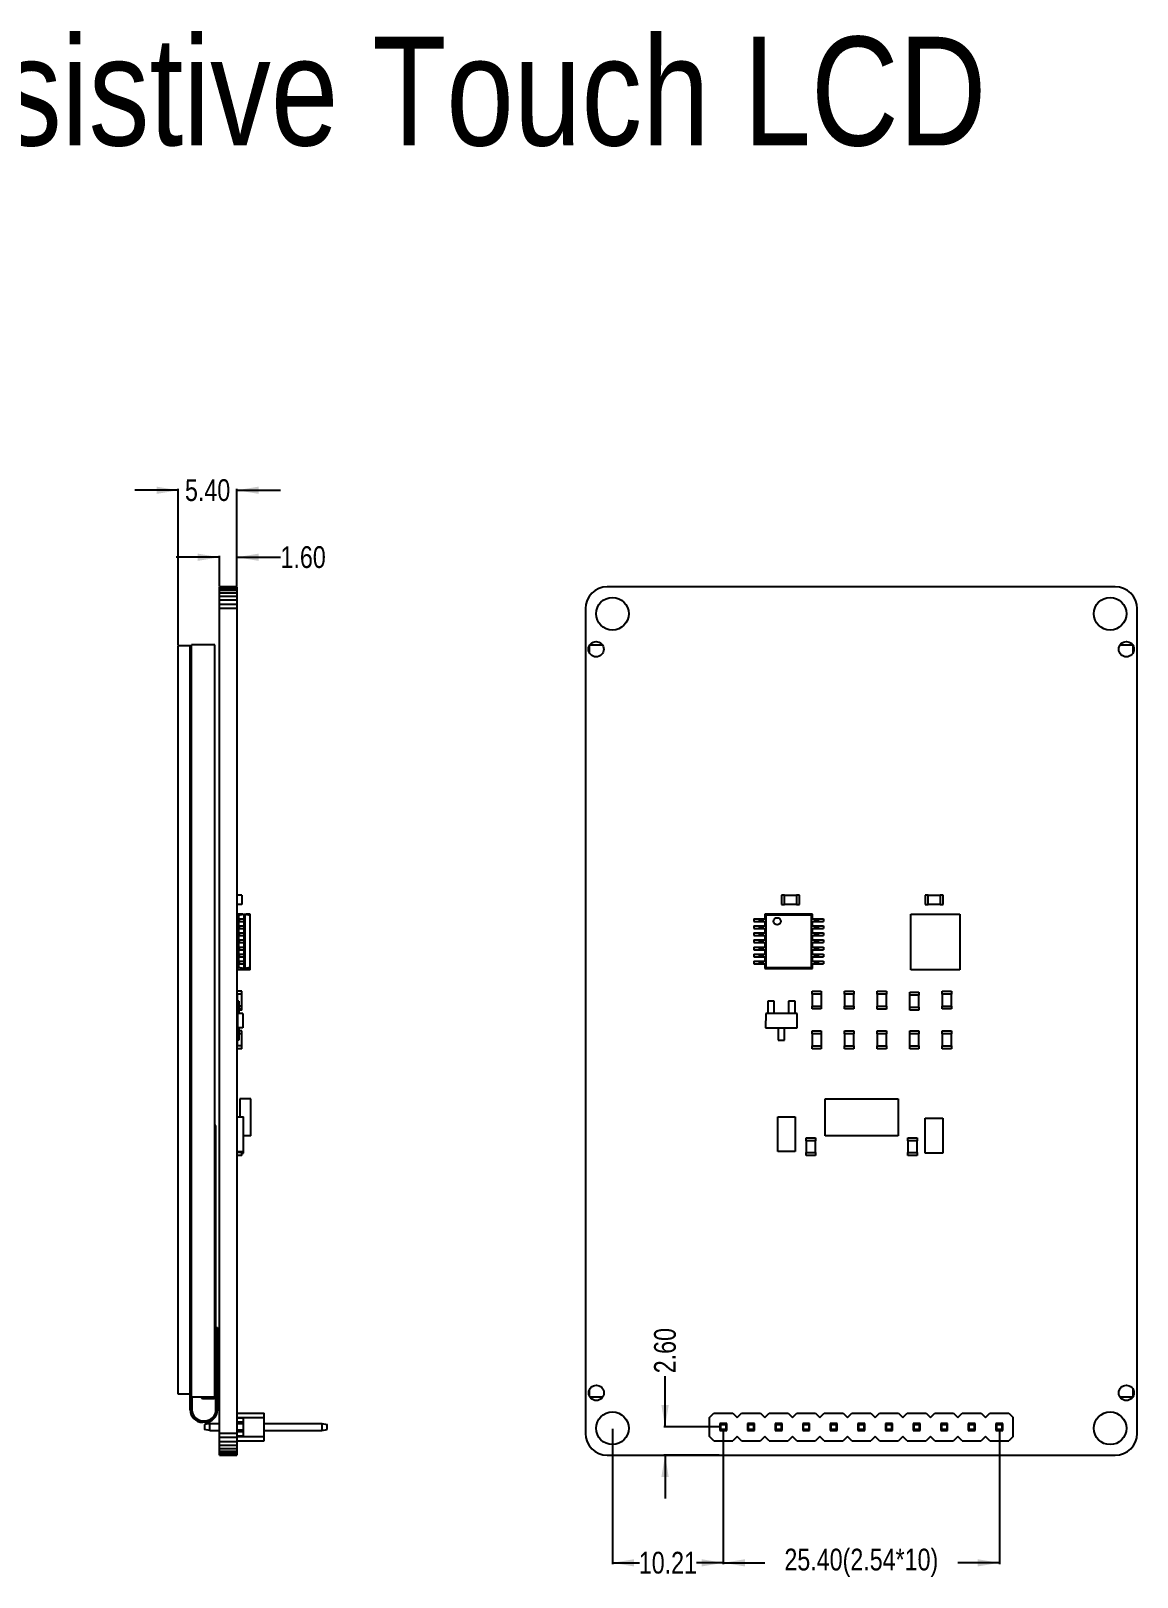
# Model space of a CAD drawing. Header units: millimetres. Extents: x -15 to 189, y 10 to 152.
# Drawn here: x 86.8 to 188.6, y 9.6 to 151.8 of the extents above; entities that cross this region are included whole.
import ezdxf

# ---------------------------------------------------------------- set-up
doc = ezdxf.new("R2010")
doc.units = ezdxf.units.MM
doc.header["$LTSCALE"] = 1.21
doc.header["$MEASUREMENT"] = 0
doc.header["$PDMODE"] = 3
doc.header["$PDSIZE"] = 0.3125
doc.layers.get('0').update_dxf_attribs({"linetype": 'CONTINUOUS'})
doc.layers.get('DEFPOINTS').update_dxf_attribs({"linetype": 'CONTINUOUS'})
doc.layers.add('Dim', color=3, linetype='CONTINUOUS', lineweight=25)
doc.layers.add('Text', color=3, linetype='CONTINUOUS', lineweight=25)
doc.styles.get("Standard").update_dxf_attribs({"font": 'txt', "width": 0.8})
doc.dimstyles.get("Standard").update_dxf_attribs({"dimtxt": 0.15625, "dimasz": 0.1875, "dimexe": 0.125, "dimexo": 0.0625, "dimgap": 0.09, "dimtad": 0, "dimtih": 1, "dimtoh": 1, "dimzin": 4, "dimdsep": 46, "dimtxsty": 'STANDARD', "dimblk": '_FILLED', "dimblk1": '_FILLED', "dimblk2": '_FILLED', "dimcen": 0.09, "dimazin": 1, "dimtp": 0.01, "dimtm": 0.01, "dimtfac": 1, "dimtofl": 0, "dimtmove": 0, "dimatfit": 3, "dimldrblk": '_FILLED', "dimfxl": 1, "dimtolj": 1, "dimtzin": 4, "dimarcsym": 0})

# ---------------------------------------------------------------- blocks, each defined once
blk = doc.blocks.new('_FILLED')
at = {"color": 0, "linetype": 'ByBlock'}
blk.add_solid([(0, 0), (-1, 0.167), (-1, -0.167)], dxfattribs=at)
blk = doc.blocks.new('*D24')
at = {"color": 0, "linetype": 'ByBlock', "lineweight": -2}
for p, q in [((104.19, 103.4), (100.19, 103.4)), ((104.19, 100.75), (104.19, 103.53)), ((105.79, 100.75), (105.79, 103.53)), ((105.79, 103.4), (109.79, 103.4))]:
    blk.add_line(p, q, dxfattribs=at)
at = {"layer": 'DEFPOINTS', "color": 0, "linetype": 'ByBlock'}
for p in [(104.19, 100.68), (105.79, 100.68)]:
    blk.add_point(p, dxfattribs=at)
at = {"color": 0, "linetype": 'ByBlock', "lineweight": -2, "xscale": 2, "yscale": 2, "zscale": 2}
blk.add_blockref('_FILLED', (104.19, 103.4), dxfattribs=at)
at = {"color": 0, "linetype": 'ByBlock', "lineweight": -2, "xscale": 2, "yscale": 2, "zscale": 2, "rotation": 180}
blk.add_blockref('_FILLED', (105.79, 103.4), dxfattribs=at)
at = {"color": 0, "linetype": 'ByBlock', "lineweight": -2, "insert": (111.88, 103.4), "char_height": 2, "attachment_point": 5}
blk.add_mtext('\\A1;1.60', dxfattribs=at)
blk = doc.blocks.new('*D25')
at = {"color": 0, "linetype": 'ByBlock', "lineweight": -2}
for p, q in [((100.39, 109.56), (96.39, 109.56)), ((100.39, 95.32), (100.39, 109.69)), ((105.79, 100.81), (105.79, 109.69)), ((105.79, 109.56), (109.79, 109.56))]:
    blk.add_line(p, q, dxfattribs=at)
at = {"layer": 'DEFPOINTS', "color": 0, "linetype": 'ByBlock'}
for p in [(105.79, 100.75), (100.39, 95.26)]:
    blk.add_point(p, dxfattribs=at)
at = {"color": 0, "linetype": 'ByBlock', "lineweight": -2, "xscale": 2, "yscale": 2, "zscale": 2}
blk.add_blockref('_FILLED', (100.39, 109.56), dxfattribs=at)
at = {"color": 0, "linetype": 'ByBlock', "lineweight": -2, "xscale": 2, "yscale": 2, "zscale": 2, "rotation": 180}
blk.add_blockref('_FILLED', (105.79, 109.56), dxfattribs=at)
at = {"color": 0, "linetype": 'ByBlock', "lineweight": -2, "insert": (103.09, 109.56), "char_height": 2, "attachment_point": 5}
blk.add_mtext('\\A1;5.40', dxfattribs=at)
blk = doc.blocks.new('*D35')
at = {"color": 0, "linetype": 'ByBlock', "lineweight": -2}
for p, q in [((140.33, 23.25), (140.33, 10.82)), ((150.54, 23.06), (150.54, 10.82)), ((140.33, 10.94), (142.82, 10.94)), ((150.54, 10.94), (148.06, 10.94))]:
    blk.add_line(p, q, dxfattribs=at)
at = {"layer": 'DEFPOINTS', "color": 0, "linetype": 'ByBlock'}
for p in [(140.33, 23.31), (150.54, 23.12)]:
    blk.add_point(p, dxfattribs=at)
at = {"color": 0, "linetype": 'ByBlock', "lineweight": -2, "xscale": 2, "yscale": 2, "zscale": 2, "rotation": 180}
blk.add_blockref('_FILLED', (140.33, 10.94), dxfattribs=at)
at = {"color": 0, "linetype": 'ByBlock', "lineweight": -2, "xscale": 2, "yscale": 2, "zscale": 2}
blk.add_blockref('_FILLED', (150.54, 10.94), dxfattribs=at)
at = {"color": 0, "linetype": 'ByBlock', "lineweight": -2, "insert": (145.44, 10.94), "char_height": 2, "attachment_point": 5}
blk.add_mtext('\\A1;10.21', dxfattribs=at)
blk = doc.blocks.new('*D36')
at = {"color": 0, "linetype": 'ByBlock', "lineweight": -2}
for p, q in [((150.54, 23.06), (150.54, 10.82)), ((175.94, 23.06), (175.94, 10.82)), ((150.54, 10.94), (154.35, 10.94)), ((175.94, 10.94), (172.13, 10.94))]:
    blk.add_line(p, q, dxfattribs=at)
at = {"layer": 'DEFPOINTS', "color": 0, "linetype": 'ByBlock'}
for p in [(150.54, 23.12), (175.94, 23.12)]:
    blk.add_point(p, dxfattribs=at)
at = {"color": 0, "linetype": 'ByBlock', "lineweight": -2, "xscale": 2, "yscale": 2, "zscale": 2, "rotation": 180}
blk.add_blockref('_FILLED', (150.54, 10.94), dxfattribs=at)
at = {"color": 0, "linetype": 'ByBlock', "lineweight": -2, "xscale": 2, "yscale": 2, "zscale": 2}
blk.add_blockref('_FILLED', (175.94, 10.94), dxfattribs=at)
at = {"color": 0, "linetype": 'ByBlock', "lineweight": -2, "insert": (163.24, 10.94), "char_height": 2, "attachment_point": 5}
blk.add_mtext('\\A1;25.40(2.54*10)', dxfattribs=at)
blk = doc.blocks.new('*D32')
at = {"color": 0, "linetype": 'ByBlock', "lineweight": -2}
for p, q in [((145.18, 23.44), (145.18, 28.09)), ((150.16, 23.44), (145.06, 23.44)), ((150.16, 20.84), (145.06, 20.84)), ((145.18, 20.84), (145.18, 16.84))]:
    blk.add_line(p, q, dxfattribs=at)
at = {"layer": 'DEFPOINTS', "color": 0, "linetype": 'ByBlock'}
for p in [(150.22, 23.44), (150.22, 20.84)]:
    blk.add_point(p, dxfattribs=at)
at = {"color": 0, "linetype": 'ByBlock', "lineweight": -2, "xscale": 2, "yscale": 2, "zscale": 2}
for p, rotation in [((145.18, 23.44), 270), ((145.18, 20.84), 90)]:
    blk.add_blockref('_FILLED', p, dxfattribs=dict(at, rotation=rotation))
at = {"color": 0, "linetype": 'ByBlock', "lineweight": -2, "insert": (145.18, 30.45), "char_height": 2, "attachment_point": 5, "rotation": 90}
blk.add_mtext('\\A1;2.60', dxfattribs=at)

msp = doc.modelspace()

# ---------------------------------------------------------------- linework, layer by layer
at = {"color": 7, "linetype": 'Continuous'}
for p, q in [((104.193, 20.824), (104.193, 100.684)), ((105.793, 100.684), (104.193, 100.684)), ((105.793, 100.645), (104.193, 100.645)), ((105.793, 100.531), (104.193, 100.531)), ((105.793, 100.345), (104.193, 100.345)), ((105.793, 100.095), (104.193, 100.095)), ((105.793, 99.791), (104.193, 99.791)), ((105.793, 100.684), (105.793, 20.824)), ((138.188, 99.791), (138.002, 99.443)), ((138.438, 100.095), (138.188, 99.791)), ((138.742, 100.345), (138.438, 100.095)), ((139.09, 100.531), (138.742, 100.345)), ((139.467, 100.645), (139.09, 100.531)), ((139.859, 100.684), (139.467, 100.645)), ((186.604, 100.674), (139.859, 100.684)), ((186.996, 100.645), (186.604, 100.674)), ((187.373, 100.531), (186.996, 100.645)), ((187.721, 100.345), (187.373, 100.531)), ((188.025, 100.095), (187.721, 100.345)), ((188.275, 99.791), (188.025, 100.095)), ((188.461, 99.443), (188.275, 99.791)), ((105.793, 99.443), (104.193, 99.443)), ((105.793, 99.066), (104.193, 99.066)), ((105.793, 98.674), (104.193, 98.674)), ((137.859, 98.674), (137.849, 22.845)), ((137.888, 99.066), (137.859, 98.674)), ((138.002, 99.443), (137.888, 99.066)), ((188.575, 99.066), (188.461, 99.443)), ((188.614, 98.674), (188.575, 99.066)), ((188.607, 22.834), (188.614, 98.674)), ((100.393, 26.459), (100.393, 95.259)), ((101.493, 95.259), (100.393, 95.259)), ((101.493, 25.009), (101.493, 95.259)), ((101.593, 26.159), (101.593, 95.359)), ((103.743, 95.359), (101.593, 95.359)), ((103.743, 26.159), (103.743, 95.359)), ((138.232, 94.612), (138.232, 95.273)), ((138.282, 95.359), (139.39, 95.359)), ((187.074, 95.359), (188.181, 95.359)), ((188.232, 95.27), (188.232, 94.614)), ((101.593, 95.059), (101.493, 95.059)), ((106.253, 72.334), (105.794, 72.334)), ((106.253, 71.484), (105.794, 71.484)), ((106.253, 72.334), (106.253, 71.484)), ((155.899, 72.334), (155.899, 71.484)), ((156.174, 72.334), (155.899, 72.334)), ((155.899, 71.484), (156.174, 71.484)), ((156.174, 71.484), (156.174, 72.334)), ((157.271, 72.309), (156.174, 72.309)), ((156.174, 71.509), (157.271, 71.509)), ((157.271, 72.334), (157.271, 71.484)), ((157.546, 72.334), (157.271, 72.334)), ((157.271, 71.484), (157.546, 71.484)), ((157.546, 71.484), (157.546, 72.334)), ((169.124, 72.334), (169.124, 71.484)), ((169.399, 72.334), (169.124, 72.334)), ((169.124, 71.484), (169.399, 71.484)), ((169.399, 71.484), (169.399, 72.334)), ((170.495, 72.309), (169.399, 72.309)), ((169.399, 71.509), (170.495, 71.509)), ((170.495, 72.334), (170.495, 71.484)), ((170.77, 72.334), (170.495, 72.334)), ((170.495, 71.484), (170.77, 71.484)), ((170.77, 71.484), (170.77, 72.334)), ((105.793, 70.163), (106.543, 70.163)), ((105.793, 69.913), (106.543, 69.913)), ((105.843, 70.568), (105.843, 70.163)), ((106.319, 70.568), (105.843, 70.568)), ((105.843, 69.913), (105.843, 69.513)), ((105.943, 70.488), (106.418, 70.588)), ((105.943, 70.488), (105.943, 65.688)), ((105.998, 70.163), (105.998, 69.913)), ((106.418, 70.588), (106.418, 70.163)), ((106.418, 70.588), (106.518, 70.588)), ((106.418, 69.913), (106.418, 69.513)), ((106.431, 70.163), (106.431, 69.913)), ((106.518, 70.588), (106.518, 70.163)), ((106.518, 70.588), (106.993, 70.488)), ((106.518, 69.913), (106.518, 69.513)), ((106.543, 69.913), (106.543, 70.163)), ((106.993, 70.568), (106.616, 70.568)), ((106.993, 65.468), (106.993, 70.568)), ((153.358, 70.163), (153.358, 69.913)), ((153.358, 70.163), (154.458, 70.163)), ((153.358, 69.913), (154.458, 69.913)), ((153.86, 69.913), (153.86, 70.163)), ((153.932, 70.163), (153.932, 69.913)), ((154.048, 70.163), (154.048, 69.913)), ((154.193, 69.913), (154.193, 70.163)), ((154.358, 70.588), (154.358, 70.163)), ((154.358, 70.588), (154.458, 70.488)), ((158.758, 70.588), (154.358, 70.588)), ((154.358, 69.913), (154.358, 69.513)), ((154.458, 70.488), (154.458, 65.688)), ((158.658, 70.488), (154.458, 70.488)), ((158.658, 70.488), (158.758, 70.588)), ((158.658, 65.688), (158.658, 70.488)), ((158.658, 70.163), (159.758, 70.163)), ((158.658, 69.913), (159.758, 69.913)), ((158.758, 70.163), (158.758, 70.588)), ((158.758, 69.513), (158.758, 69.913)), ((158.922, 70.163), (158.922, 69.913)), ((159.067, 69.913), (159.067, 70.163)), ((159.183, 69.913), (159.183, 70.163)), ((159.255, 70.163), (159.255, 69.913)), ((159.758, 70.163), (159.758, 69.913)), ((167.801, 65.468), (167.801, 70.568)), ((167.801, 70.568), (172.301, 70.568)), ((172.301, 70.568), (172.301, 65.468)), ((105.793, 69.513), (106.543, 69.513)), ((105.793, 69.263), (106.543, 69.263)), ((105.793, 68.863), (106.543, 68.863)), ((105.793, 68.613), (106.543, 68.613)), ((105.843, 69.263), (105.843, 68.863)), ((105.843, 68.613), (105.843, 68.213)), ((105.998, 69.513), (105.998, 69.263)), ((105.998, 68.863), (105.998, 68.613)), ((106.418, 69.263), (106.418, 68.863)), ((106.418, 68.613), (106.418, 68.213)), ((106.431, 69.513), (106.431, 69.263)), ((106.431, 68.863), (106.431, 68.613)), ((106.518, 69.263), (106.518, 68.863)), ((106.518, 68.613), (106.518, 68.213)), ((106.543, 69.263), (106.543, 69.513)), ((106.543, 68.613), (106.543, 68.863)), ((153.358, 69.513), (153.358, 69.263)), ((153.358, 69.513), (154.458, 69.513)), ((153.358, 69.263), (154.458, 69.263)), ((153.358, 68.863), (153.358, 68.613)), ((153.358, 68.863), (154.458, 68.863)), ((153.358, 68.613), (154.458, 68.613)), ((153.86, 69.263), (153.86, 69.513)), ((153.86, 68.613), (153.86, 68.863)), ((153.932, 69.513), (153.932, 69.263)), ((153.932, 68.863), (153.932, 68.613)), ((154.048, 69.513), (154.048, 69.263)), ((154.048, 68.863), (154.048, 68.613)), ((154.193, 69.263), (154.193, 69.513)), ((154.193, 68.613), (154.193, 68.863)), ((154.358, 69.263), (154.358, 68.863)), ((154.358, 68.613), (154.358, 68.213)), ((158.658, 69.513), (159.758, 69.513)), ((158.658, 69.263), (159.758, 69.263)), ((158.658, 68.863), (159.758, 68.863)), ((158.658, 68.613), (159.758, 68.613)), ((158.758, 68.863), (158.758, 69.263)), ((158.758, 68.213), (158.758, 68.613)), ((158.922, 69.513), (158.922, 69.263)), ((158.922, 68.863), (158.922, 68.613)), ((159.067, 69.263), (159.067, 69.513)), ((159.067, 68.613), (159.067, 68.863)), ((159.183, 69.263), (159.183, 69.513)), ((159.183, 68.613), (159.183, 68.863)), ((159.255, 69.513), (159.255, 69.263)), ((159.255, 68.863), (159.255, 68.613)), ((159.758, 69.513), (159.758, 69.263)), ((159.758, 68.863), (159.758, 68.613)), ((105.793, 68.213), (106.543, 68.213)), ((105.793, 67.963), (106.543, 67.963)), ((105.793, 67.563), (106.543, 67.563)), ((105.793, 67.313), (106.543, 67.313)), ((105.793, 66.913), (106.543, 66.913)), ((105.843, 67.963), (105.843, 67.563)), ((105.843, 67.313), (105.843, 66.913)), ((105.998, 68.213), (105.998, 67.963)), ((105.998, 67.563), (105.998, 67.313)), ((105.998, 66.913), (105.998, 66.663)), ((106.418, 67.963), (106.418, 67.563)), ((106.418, 67.313), (106.418, 66.913)), ((106.431, 68.213), (106.431, 67.963)), ((106.431, 67.563), (106.431, 67.313)), ((106.431, 66.913), (106.431, 66.663)), ((106.518, 67.963), (106.518, 67.563)), ((106.518, 67.313), (106.518, 66.913)), ((106.543, 67.963), (106.543, 68.213)), ((106.543, 67.313), (106.543, 67.563)), ((106.543, 66.663), (106.543, 66.913)), ((153.358, 68.213), (153.358, 67.963)), ((153.358, 68.213), (154.458, 68.213)), ((153.358, 67.963), (154.458, 67.963)), ((153.358, 67.563), (153.358, 67.313)), ((153.358, 67.563), (154.458, 67.563)), ((153.358, 67.313), (154.458, 67.313)), ((153.358, 66.913), (153.358, 66.663)), ((153.358, 66.913), (154.458, 66.913)), ((153.86, 67.963), (153.86, 68.213)), ((153.86, 67.313), (153.86, 67.563)), ((153.86, 66.663), (153.86, 66.913)), ((153.932, 68.213), (153.932, 67.963)), ((153.932, 67.563), (153.932, 67.313)), ((153.932, 66.913), (153.932, 66.663)), ((154.048, 68.213), (154.048, 67.963)), ((154.048, 67.563), (154.048, 67.313)), ((154.048, 66.913), (154.048, 66.663)), ((154.193, 67.963), (154.193, 68.213)), ((154.193, 67.313), (154.193, 67.563)), ((154.193, 66.663), (154.193, 66.913)), ((154.358, 67.963), (154.358, 67.563)), ((154.358, 67.313), (154.358, 66.913)), ((158.658, 68.213), (159.758, 68.213)), ((158.658, 67.963), (159.758, 67.963)), ((158.658, 67.563), (159.758, 67.563)), ((158.658, 67.313), (159.758, 67.313)), ((158.658, 66.913), (159.758, 66.913)), ((158.758, 67.563), (158.758, 67.963)), ((158.758, 66.913), (158.758, 67.313)), ((158.922, 68.213), (158.922, 67.963)), ((158.922, 67.563), (158.922, 67.313)), ((158.922, 66.913), (158.922, 66.663)), ((159.067, 67.963), (159.067, 68.213)), ((159.067, 67.313), (159.067, 67.563)), ((159.067, 66.663), (159.067, 66.913)), ((159.183, 67.963), (159.183, 68.213)), ((159.183, 67.313), (159.183, 67.563)), ((159.183, 66.663), (159.183, 66.913)), ((159.255, 68.213), (159.255, 67.963)), ((159.255, 67.563), (159.255, 67.313)), ((159.255, 66.913), (159.255, 66.663)), ((159.758, 68.213), (159.758, 67.963)), ((159.758, 67.563), (159.758, 67.313)), ((159.758, 66.913), (159.758, 66.663)), ((105.793, 66.663), (106.543, 66.663)), ((105.793, 66.263), (106.543, 66.263)), ((105.793, 66.013), (106.543, 66.013)), ((105.843, 66.663), (105.843, 66.263)), ((105.843, 66.013), (105.843, 65.468)), ((106.993, 65.468), (105.843, 65.468)), ((106.418, 65.588), (105.943, 65.688)), ((105.998, 66.263), (105.998, 66.013)), ((106.418, 66.663), (106.418, 66.263)), ((106.418, 66.013), (106.418, 65.588)), ((106.518, 65.588), (106.418, 65.588)), ((106.431, 66.263), (106.431, 66.013)), ((106.518, 66.663), (106.518, 66.263)), ((106.518, 66.013), (106.518, 65.588)), ((106.993, 65.688), (106.518, 65.588)), ((106.543, 66.013), (106.543, 66.263)), ((153.358, 66.663), (154.458, 66.663)), ((153.358, 66.263), (153.358, 66.013)), ((153.358, 66.263), (154.458, 66.263)), ((153.358, 66.013), (154.458, 66.013)), ((153.86, 66.013), (153.86, 66.263)), ((153.932, 66.263), (153.932, 66.013)), ((154.048, 66.263), (154.048, 66.013)), ((154.193, 66.013), (154.193, 66.263)), ((154.358, 66.663), (154.358, 66.263)), ((154.358, 66.013), (154.358, 65.588)), ((154.458, 65.688), (154.358, 65.588)), ((154.358, 65.588), (158.758, 65.588)), ((154.458, 65.688), (158.658, 65.688)), ((158.658, 66.663), (159.758, 66.663)), ((158.658, 66.263), (159.758, 66.263)), ((158.658, 66.013), (159.758, 66.013)), ((158.658, 65.688), (158.758, 65.588)), ((158.758, 66.263), (158.758, 66.663)), ((158.758, 65.588), (158.758, 66.013)), ((158.922, 66.263), (158.922, 66.013)), ((159.067, 66.013), (159.067, 66.263)), ((159.183, 66.013), (159.183, 66.263)), ((159.255, 66.263), (159.255, 66.013)), ((159.758, 66.263), (159.758, 66.013)), ((172.301, 65.468), (167.801, 65.468)), ((105.953, 62.569), (105.793, 62.569)), ((106.253, 63.509), (105.794, 63.509)), ((105.818, 63.234), (105.794, 63.234)), ((106.253, 63.234), (105.794, 63.234)), ((105.818, 63.216), (105.794, 63.216)), ((105.818, 63.14), (105.794, 63.14)), ((105.818, 63.234), (105.818, 62.569)), ((105.953, 62.569), (105.953, 61.434)), ((106.243, 62.138), (106.243, 63.234)), ((106.253, 63.234), (106.243, 63.234)), ((106.253, 63.216), (106.243, 63.216)), ((106.253, 63.14), (106.243, 63.14)), ((106.253, 63.234), (106.253, 63.509)), ((106.253, 63.14), (106.253, 63.234)), ((154.624, 62.569), (154.624, 61.434)), ((155.208, 62.569), (154.624, 62.569)), ((155.208, 61.434), (155.208, 62.569)), ((156.554, 62.569), (156.554, 61.434)), ((157.138, 62.569), (156.554, 62.569)), ((157.138, 61.434), (157.138, 62.569)), ((158.708, 63.234), (158.708, 63.509)), ((158.708, 63.509), (159.558, 63.509)), ((159.558, 63.234), (158.708, 63.234)), ((158.733, 62.138), (158.733, 63.234)), ((159.533, 63.234), (159.533, 62.138)), ((159.558, 63.509), (159.558, 63.234)), ((161.702, 63.234), (161.702, 63.509)), ((161.702, 63.509), (162.552, 63.509)), ((162.552, 63.234), (161.702, 63.234)), ((161.727, 62.138), (161.727, 63.234)), ((162.527, 63.234), (162.527, 62.138)), ((162.552, 63.509), (162.552, 63.234)), ((164.696, 63.216), (164.696, 63.491)), ((164.696, 63.491), (165.546, 63.491)), ((165.546, 63.216), (164.696, 63.216)), ((164.721, 62.12), (164.721, 63.216)), ((165.521, 63.216), (165.521, 62.12)), ((165.546, 63.491), (165.546, 63.216)), ((167.69, 63.415), (168.54, 63.415)), ((167.69, 63.14), (167.69, 63.415)), ((168.54, 63.14), (167.69, 63.14)), ((167.715, 62.043), (167.715, 63.14)), ((168.515, 63.14), (168.515, 62.043)), ((168.54, 63.415), (168.54, 63.14)), ((170.683, 63.509), (171.533, 63.509)), ((170.683, 63.234), (170.683, 63.509)), ((171.533, 63.234), (170.683, 63.234)), ((170.708, 62.138), (170.708, 63.234)), ((171.508, 63.234), (171.508, 62.138)), ((171.533, 63.509), (171.533, 63.234)), ((105.838, 61.4), (105.793, 61.4)), ((105.838, 61.434), (105.838, 60.134)), ((106.343, 61.434), (105.838, 61.434)), ((106.253, 62.138), (105.953, 62.138)), ((106.253, 61.863), (105.953, 61.863)), ((106.253, 61.863), (105.953, 61.863)), ((106.253, 61.845), (105.953, 61.845)), ((106.253, 61.768), (105.953, 61.768)), ((106.253, 61.863), (106.253, 62.138)), ((106.253, 61.768), (106.253, 61.863)), ((106.343, 61.434), (106.343, 60.134)), ((154.446, 61.434), (154.433, 60.134)), ((157.333, 61.434), (154.446, 61.434)), ((157.333, 60.134), (157.333, 61.434)), ((158.708, 61.863), (158.708, 62.138)), ((158.708, 62.138), (159.558, 62.138)), ((159.558, 61.863), (158.708, 61.863)), ((159.558, 62.138), (159.558, 61.863)), ((161.702, 61.863), (161.702, 62.138)), ((161.702, 62.138), (162.552, 62.138)), ((162.552, 61.863), (161.702, 61.863)), ((162.552, 62.138), (162.552, 61.863)), ((164.696, 61.845), (164.696, 62.12)), ((164.696, 62.12), (165.546, 62.12)), ((165.546, 61.845), (164.696, 61.845)), ((165.546, 62.12), (165.546, 61.845)), ((167.69, 62.043), (168.54, 62.043)), ((167.69, 61.768), (167.69, 62.043)), ((168.54, 61.768), (167.69, 61.768)), ((168.54, 62.043), (168.54, 61.768)), ((170.683, 62.138), (171.533, 62.138)), ((170.683, 61.863), (170.683, 62.138)), ((171.533, 61.863), (170.683, 61.863)), ((171.533, 62.138), (171.533, 61.863)), ((105.838, 60.156), (105.793, 60.156)), ((106.343, 60.134), (105.838, 60.134)), ((105.953, 60.134), (105.953, 58.987)), ((106.253, 59.859), (105.953, 59.859)), ((106.253, 59.859), (105.953, 59.859)), ((106.253, 59.584), (106.253, 59.859)), ((154.433, 60.134), (157.333, 60.134)), ((155.589, 60.134), (155.589, 58.987)), ((156.173, 58.987), (156.173, 60.134)), ((158.708, 59.584), (158.708, 59.859)), ((158.708, 59.859), (159.558, 59.859)), ((159.558, 59.859), (159.558, 59.584)), ((161.702, 59.584), (161.702, 59.859)), ((161.702, 59.859), (162.552, 59.859)), ((162.552, 59.859), (162.552, 59.584)), ((164.696, 59.859), (165.546, 59.859)), ((164.696, 59.584), (164.696, 59.859)), ((165.546, 59.859), (165.546, 59.584)), ((167.69, 59.859), (168.54, 59.859)), ((167.69, 59.584), (167.69, 59.859)), ((168.54, 59.859), (168.54, 59.584)), ((170.683, 59.859), (171.533, 59.859)), ((170.683, 59.584), (170.683, 59.859)), ((171.533, 59.859), (171.533, 59.584)), ((105.953, 58.987), (105.793, 58.987)), ((106.253, 58.487), (105.794, 58.487)), ((105.818, 58.487), (105.794, 58.487)), ((105.818, 58.987), (105.818, 58.487)), ((106.253, 59.584), (105.953, 59.584)), ((106.243, 58.487), (106.243, 59.584)), ((106.253, 58.487), (106.243, 58.487)), ((106.253, 58.212), (106.253, 58.487)), ((155.589, 58.987), (156.173, 58.987)), ((159.558, 59.584), (158.708, 59.584)), ((158.708, 58.212), (158.708, 58.487)), ((158.708, 58.487), (159.558, 58.487)), ((158.733, 58.487), (158.733, 59.584)), ((159.533, 59.584), (159.533, 58.487)), ((159.558, 58.487), (159.558, 58.212)), ((162.552, 59.584), (161.702, 59.584)), ((161.702, 58.212), (161.702, 58.487)), ((161.702, 58.487), (162.552, 58.487)), ((161.727, 58.487), (161.727, 59.584)), ((162.527, 59.584), (162.527, 58.487)), ((162.552, 58.487), (162.552, 58.212)), ((165.546, 59.584), (164.696, 59.584)), ((164.696, 58.487), (165.546, 58.487)), ((164.696, 58.212), (164.696, 58.487)), ((164.721, 58.487), (164.721, 59.584)), ((165.521, 59.584), (165.521, 58.487)), ((165.546, 58.487), (165.546, 58.212)), ((168.54, 59.584), (167.69, 59.584)), ((167.69, 58.487), (168.54, 58.487)), ((167.69, 58.212), (167.69, 58.487)), ((167.715, 58.487), (167.715, 59.584)), ((168.515, 59.584), (168.515, 58.487)), ((168.54, 58.487), (168.54, 58.212)), ((171.533, 59.584), (170.683, 59.584)), ((170.683, 58.487), (171.533, 58.487)), ((170.683, 58.212), (170.683, 58.487)), ((170.708, 58.487), (170.708, 59.584)), ((171.508, 59.584), (171.508, 58.487)), ((171.533, 58.487), (171.533, 58.212)), ((106.253, 58.212), (105.794, 58.212)), ((159.558, 58.212), (158.708, 58.212)), ((162.552, 58.212), (161.702, 58.212)), ((165.546, 58.212), (164.696, 58.212)), ((168.54, 58.212), (167.69, 58.212)), ((171.533, 58.212), (170.683, 58.212)), ((107.063, 53.616), (106.047, 53.616)), ((106.047, 53.616), (106.047, 51.955)), ((107.063, 50.187), (107.063, 53.616)), ((159.906, 53.616), (166.637, 53.616)), ((159.906, 50.187), (159.906, 53.616)), ((166.637, 53.616), (166.637, 50.187)), ((105.793, 51.955), (106.393, 51.955)), ((106.393, 48.622), (106.393, 51.955)), ((155.563, 48.755), (155.563, 51.955)), ((155.563, 51.955), (157.163, 51.955)), ((157.163, 51.955), (157.163, 48.755)), ((169.127, 51.822), (170.727, 51.822)), ((169.127, 48.622), (169.127, 51.822)), ((170.727, 51.822), (170.727, 48.622)), ((103.853, 51.159), (103.743, 51.159)), ((103.853, 24.44), (103.853, 51.159)), ((107.063, 50.187), (106.393, 50.187)), ((158.161, 50.03), (159.011, 50.03)), ((158.161, 49.755), (158.161, 50.03)), ((159.011, 50.03), (159.011, 49.755)), ((166.637, 50.187), (159.906, 50.187)), ((167.533, 50.029), (168.383, 50.029)), ((167.533, 49.754), (167.533, 50.029)), ((168.383, 50.029), (168.383, 49.754)), ((105.793, 48.755), (106.393, 48.755)), ((105.793, 48.622), (105.794, 48.622)), ((106.253, 48.658), (105.794, 48.658)), ((106.253, 48.383), (105.794, 48.383)), ((106.253, 48.383), (105.794, 48.383)), ((105.818, 48.755), (105.818, 48.658)), ((106.243, 48.658), (106.243, 48.755)), ((106.253, 48.383), (106.253, 48.658)), ((106.253, 48.622), (106.393, 48.622)), ((157.163, 48.755), (155.563, 48.755)), ((159.011, 49.755), (158.161, 49.755)), ((158.161, 48.658), (159.011, 48.658)), ((158.161, 48.383), (158.161, 48.658)), ((159.011, 48.383), (158.161, 48.383)), ((158.186, 48.658), (158.186, 49.755)), ((158.986, 49.755), (158.986, 48.658)), ((159.011, 48.658), (159.011, 48.383)), ((168.383, 49.754), (167.533, 49.754)), ((167.533, 48.658), (168.383, 48.658)), ((167.533, 48.383), (167.533, 48.658)), ((168.383, 48.383), (167.533, 48.383)), ((167.558, 48.658), (167.558, 49.754)), ((168.358, 49.754), (168.358, 48.658)), ((168.383, 48.658), (168.383, 48.383)), ((170.727, 48.622), (169.127, 48.622)), ((103.853, 32.58), (104.003, 32.58)), ((104.003, 25.009), (104.003, 32.58)), ((103.853, 29.49), (103.743, 29.49)), ((103.853, 28.99), (103.743, 28.99)), ((104.003, 27.851), (103.853, 27.851)), ((101.493, 26.459), (100.393, 26.459)), ((101.593, 26.559), (101.493, 26.559)), ((103.743, 26.159), (101.593, 26.159)), ((101.643, 26.159), (101.643, 25.009)), ((102.643, 26.049), (103.703, 26.049)), ((138.232, 26.272), (138.232, 26.857)), ((139.417, 26.159), (138.298, 26.159)), ((188.187, 26.159), (187.068, 26.159)), ((188.232, 26.893), (188.232, 26.237)), ((105.793, 24.71), (108.293, 24.71)), ((105.793, 24.31), (108.293, 24.31)), ((105.793, 24.26), (106.393, 24.26)), ((106.393, 22.62), (106.393, 24.26)), ((108.293, 22.17), (108.293, 24.71)), ((149.273, 24.31), (149.673, 24.71)), ((149.273, 22.57), (149.273, 24.31)), ((149.673, 24.71), (151.413, 24.71)), ((151.413, 24.71), (151.813, 24.31)), ((151.813, 24.31), (152.213, 24.71)), ((152.213, 24.71), (153.953, 24.71)), ((153.953, 24.71), (154.353, 24.31)), ((154.353, 24.31), (154.753, 24.71)), ((154.753, 24.71), (156.493, 24.71)), ((156.493, 24.71), (156.893, 24.31)), ((156.893, 24.31), (157.293, 24.71)), ((157.293, 24.71), (159.033, 24.71)), ((159.033, 24.71), (159.433, 24.31)), ((159.433, 24.31), (159.833, 24.71)), ((159.833, 24.71), (161.573, 24.71)), ((161.573, 24.71), (161.973, 24.31)), ((161.973, 24.31), (162.373, 24.71)), ((162.373, 24.71), (164.113, 24.71)), ((164.113, 24.71), (164.513, 24.31)), ((164.513, 24.31), (164.913, 24.71)), ((164.913, 24.71), (166.653, 24.71)), ((166.653, 24.71), (167.053, 24.31)), ((167.053, 24.31), (167.453, 24.71)), ((167.453, 24.71), (169.193, 24.71)), ((169.193, 24.71), (169.593, 24.31)), ((169.593, 24.31), (169.993, 24.71)), ((169.993, 24.71), (171.733, 24.71)), ((171.733, 24.71), (172.133, 24.31)), ((172.133, 24.31), (172.533, 24.71)), ((172.533, 24.71), (174.273, 24.71)), ((174.273, 24.71), (174.673, 24.31)), ((174.673, 24.31), (175.073, 24.71)), ((175.073, 24.71), (176.813, 24.71)), ((176.813, 24.71), (177.213, 24.31)), ((177.213, 22.57), (177.213, 24.31)), ((102.643, 24.009), (102.853, 24.009)), ((102.853, 23.859), (102.643, 23.859)), ((103.293, 23.76), (102.793, 23.671)), ((102.793, 23.671), (102.793, 23.208)), ((103.293, 23.12), (102.793, 23.208)), ((103.293, 23.76), (104.193, 23.76)), ((103.293, 23.12), (103.293, 23.76)), ((103.293, 23.12), (104.193, 23.12)), ((105.793, 22.845), (104.193, 22.845)), ((106.393, 23.886), (105.793, 23.886)), ((105.793, 23.76), (106.393, 23.76)), ((106.393, 23.751), (105.793, 23.751)), ((106.393, 23.128), (105.793, 23.128)), ((105.793, 23.12), (106.393, 23.12)), ((106.393, 22.993), (105.793, 22.993)), ((108.293, 23.76), (113.593, 23.76)), ((108.293, 23.12), (113.593, 23.12)), ((113.593, 23.76), (114.093, 23.671)), ((113.593, 23.76), (113.593, 23.12)), ((113.593, 23.12), (114.093, 23.208)), ((114.093, 23.208), (114.093, 23.671)), ((137.849, 22.845), (137.888, 22.453)), ((150.863, 23.76), (150.223, 23.76)), ((150.223, 23.76), (150.312, 23.671)), ((150.223, 23.76), (150.223, 23.12)), ((150.223, 23.12), (150.312, 23.208)), ((150.223, 23.12), (150.863, 23.12)), ((150.312, 23.671), (150.775, 23.671)), ((150.312, 23.208), (150.312, 23.671)), ((150.775, 23.208), (150.312, 23.208)), ((150.775, 23.671), (150.863, 23.76)), ((150.775, 23.671), (150.775, 23.208)), ((150.775, 23.208), (150.863, 23.12)), ((150.863, 23.12), (150.863, 23.76)), ((153.403, 23.76), (152.763, 23.76)), ((152.763, 23.76), (152.852, 23.671)), ((152.763, 23.76), (152.763, 23.12)), ((152.763, 23.12), (152.852, 23.208)), ((152.763, 23.12), (153.403, 23.12)), ((152.852, 23.671), (153.315, 23.671)), ((152.852, 23.208), (152.852, 23.671)), ((153.315, 23.208), (152.852, 23.208)), ((153.315, 23.671), (153.403, 23.76)), ((153.315, 23.671), (153.315, 23.208)), ((153.315, 23.208), (153.403, 23.12)), ((153.403, 23.12), (153.403, 23.76)), ((155.943, 23.76), (155.303, 23.76)), ((155.303, 23.76), (155.392, 23.671)), ((155.303, 23.76), (155.303, 23.12)), ((155.303, 23.12), (155.392, 23.208)), ((155.303, 23.12), (155.943, 23.12)), ((155.392, 23.671), (155.855, 23.671)), ((155.392, 23.208), (155.392, 23.671)), ((155.855, 23.208), (155.392, 23.208)), ((155.855, 23.671), (155.943, 23.76)), ((155.855, 23.671), (155.855, 23.208)), ((155.855, 23.208), (155.943, 23.12)), ((155.943, 23.12), (155.943, 23.76)), ((158.483, 23.76), (157.843, 23.76)), ((157.843, 23.76), (157.932, 23.671)), ((157.843, 23.76), (157.843, 23.12)), ((157.843, 23.12), (157.932, 23.208)), ((157.843, 23.12), (158.483, 23.12)), ((157.932, 23.671), (158.395, 23.671)), ((157.932, 23.208), (157.932, 23.671)), ((158.395, 23.208), (157.932, 23.208)), ((158.395, 23.671), (158.483, 23.76)), ((158.395, 23.671), (158.395, 23.208)), ((158.395, 23.208), (158.483, 23.12)), ((158.483, 23.12), (158.483, 23.76)), ((161.023, 23.76), (160.383, 23.76)), ((160.383, 23.76), (160.472, 23.671)), ((160.383, 23.76), (160.383, 23.12)), ((160.383, 23.12), (160.472, 23.208)), ((160.383, 23.12), (161.023, 23.12)), ((160.472, 23.671), (160.935, 23.671)), ((160.472, 23.208), (160.472, 23.671)), ((160.935, 23.208), (160.472, 23.208)), ((160.935, 23.671), (161.023, 23.76)), ((160.935, 23.671), (160.935, 23.208)), ((160.935, 23.208), (161.023, 23.12)), ((161.023, 23.12), (161.023, 23.76)), ((163.563, 23.76), (162.923, 23.76)), ((162.923, 23.76), (163.012, 23.671)), ((162.923, 23.76), (162.923, 23.12)), ((162.923, 23.12), (163.012, 23.208)), ((162.923, 23.12), (163.563, 23.12)), ((163.012, 23.671), (163.475, 23.671)), ((163.012, 23.208), (163.012, 23.671)), ((163.475, 23.208), (163.012, 23.208)), ((163.475, 23.671), (163.563, 23.76)), ((163.475, 23.671), (163.475, 23.208)), ((163.475, 23.208), (163.563, 23.12)), ((163.563, 23.12), (163.563, 23.76)), ((166.103, 23.76), (165.463, 23.76)), ((165.463, 23.76), (165.552, 23.671)), ((165.463, 23.76), (165.463, 23.12)), ((165.463, 23.12), (165.552, 23.208)), ((165.463, 23.12), (166.103, 23.12)), ((165.552, 23.671), (166.015, 23.671)), ((165.552, 23.208), (165.552, 23.671)), ((166.015, 23.208), (165.552, 23.208)), ((166.015, 23.671), (166.103, 23.76)), ((166.015, 23.671), (166.015, 23.208)), ((166.015, 23.208), (166.103, 23.12)), ((166.103, 23.12), (166.103, 23.76)), ((168.643, 23.76), (168.003, 23.76)), ((168.003, 23.76), (168.092, 23.671)), ((168.003, 23.76), (168.003, 23.12)), ((168.003, 23.12), (168.092, 23.208)), ((168.003, 23.12), (168.643, 23.12)), ((168.092, 23.671), (168.555, 23.671)), ((168.092, 23.208), (168.092, 23.671)), ((168.555, 23.208), (168.092, 23.208)), ((168.555, 23.671), (168.643, 23.76)), ((168.555, 23.671), (168.555, 23.208)), ((168.555, 23.208), (168.643, 23.12)), ((168.643, 23.12), (168.643, 23.76)), ((171.183, 23.76), (170.543, 23.76)), ((170.543, 23.76), (170.632, 23.671)), ((170.543, 23.76), (170.543, 23.12)), ((170.543, 23.12), (170.632, 23.208)), ((170.543, 23.12), (171.183, 23.12)), ((170.632, 23.671), (171.095, 23.671)), ((170.632, 23.208), (170.632, 23.671)), ((171.095, 23.208), (170.632, 23.208)), ((171.095, 23.671), (171.183, 23.76)), ((171.095, 23.671), (171.095, 23.208)), ((171.095, 23.208), (171.183, 23.12)), ((171.183, 23.12), (171.183, 23.76)), ((173.723, 23.76), (173.083, 23.76)), ((173.083, 23.76), (173.172, 23.671)), ((173.083, 23.76), (173.083, 23.12)), ((173.083, 23.12), (173.172, 23.208)), ((173.083, 23.12), (173.723, 23.12)), ((173.172, 23.671), (173.635, 23.671)), ((173.172, 23.208), (173.172, 23.671)), ((173.635, 23.208), (173.172, 23.208)), ((173.635, 23.671), (173.723, 23.76)), ((173.635, 23.671), (173.635, 23.208)), ((173.635, 23.208), (173.723, 23.12)), ((173.723, 23.12), (173.723, 23.76)), ((176.263, 23.76), (175.623, 23.76)), ((175.623, 23.76), (175.712, 23.671)), ((175.623, 23.76), (175.623, 23.12)), ((175.623, 23.12), (175.712, 23.208)), ((175.623, 23.12), (176.263, 23.12)), ((175.712, 23.671), (176.175, 23.671)), ((175.712, 23.208), (175.712, 23.671)), ((176.175, 23.208), (175.712, 23.208)), ((176.175, 23.671), (176.263, 23.76)), ((176.175, 23.671), (176.175, 23.208)), ((176.175, 23.208), (176.263, 23.12)), ((176.263, 23.12), (176.263, 23.76)), ((188.578, 22.442), (188.607, 22.834)), ((105.793, 22.453), (104.193, 22.453)), ((105.793, 22.076), (104.193, 22.076)), ((105.793, 21.728), (104.193, 21.728)), ((105.793, 21.424), (104.193, 21.424)), ((105.793, 22.62), (106.393, 22.62)), ((105.793, 22.57), (108.293, 22.57)), ((105.793, 22.17), (108.293, 22.17)), ((137.888, 22.453), (138.002, 22.076)), ((138.002, 22.076), (138.188, 21.728)), ((138.188, 21.728), (138.438, 21.424)), ((138.438, 21.424), (138.742, 21.174)), ((149.673, 22.17), (149.273, 22.57)), ((149.673, 22.17), (151.413, 22.17)), ((151.813, 22.57), (151.413, 22.17)), ((152.213, 22.17), (151.813, 22.57)), ((152.213, 22.17), (153.953, 22.17)), ((154.353, 22.57), (153.953, 22.17)), ((154.753, 22.17), (154.353, 22.57)), ((154.753, 22.17), (156.493, 22.17)), ((156.893, 22.57), (156.493, 22.17)), ((157.293, 22.17), (156.893, 22.57)), ((157.293, 22.17), (159.033, 22.17)), ((159.433, 22.57), (159.033, 22.17)), ((159.833, 22.17), (159.433, 22.57)), ((159.833, 22.17), (161.573, 22.17)), ((161.973, 22.57), (161.573, 22.17)), ((162.373, 22.17), (161.973, 22.57)), ((162.373, 22.17), (164.113, 22.17)), ((164.513, 22.57), (164.113, 22.17)), ((164.913, 22.17), (164.513, 22.57)), ((164.913, 22.17), (166.653, 22.17)), ((167.053, 22.57), (166.653, 22.17)), ((167.453, 22.17), (167.053, 22.57)), ((167.453, 22.17), (169.193, 22.17)), ((169.593, 22.57), (169.193, 22.17)), ((169.993, 22.17), (169.593, 22.57)), ((169.993, 22.17), (171.733, 22.17)), ((172.133, 22.57), (171.733, 22.17)), ((172.533, 22.17), (172.133, 22.57)), ((172.533, 22.17), (174.273, 22.17)), ((174.673, 22.57), (174.273, 22.17)), ((175.073, 22.17), (174.673, 22.57)), ((175.073, 22.17), (176.813, 22.17)), ((177.213, 22.57), (176.813, 22.17)), ((187.724, 21.163), (188.028, 21.413)), ((188.028, 21.413), (188.278, 21.717)), ((188.278, 21.717), (188.464, 22.065)), ((188.464, 22.065), (188.578, 22.442)), ((105.793, 21.174), (104.193, 21.174)), ((105.793, 20.988), (104.193, 20.988)), ((105.793, 20.874), (104.193, 20.874)), ((104.193, 20.845), (105.793, 20.845)), ((105.793, 20.824), (104.193, 20.824)), ((138.742, 21.174), (139.09, 20.988)), ((139.09, 20.988), (139.467, 20.874)), ((139.467, 20.874), (139.859, 20.845)), ((139.859, 20.845), (186.607, 20.824)), ((186.607, 20.824), (186.999, 20.863)), ((186.999, 20.863), (187.376, 20.977)), ((187.376, 20.977), (187.724, 21.163))]:
    msp.add_line(p, q, dxfattribs=at)
for centre, radius in [((140.334, 98.209), 1.5), ((186.132, 98.209), 1.5), ((138.836, 94.943), 0.699), ((187.627, 94.942), 0.699), ((155.493, 69.928), 0.33), ((138.858, 26.565), 0.699), ((187.627, 26.565), 0.699), ((140.334, 23.31), 1.5), ((186.132, 23.309), 1.5)]:
    msp.add_circle(centre, radius, dxfattribs=at)
for centre, radius, start, end in [((102.643, 26.199), 0.15, 196.48553, 270), ((103.703, 26.199), 0.15, 270, 360), ((102.643, 25.009), 1.15, 180, 270), ((102.643, 25.009), 1, 180, 270), ((102.853, 25.009), 1.15, 270, 360), ((102.853, 25.009), 1, 270, 360)]:
    msp.add_arc(centre, radius, start, end, dxfattribs=at)

# ---------------------------------------------------------------- texts
at = {"layer": 'Text', "insert": (30.653, 151.262), "char_height": 10, "width": 186.25057, "attachment_point": 1}
msp.add_mtext('{\\fArial|b0|i0|c0|p0;2.8inch Resistive Touch LCD}', dxfattribs=at)

# ---------------------------------------------------------------- dimensions: what is measured, and where the dimension line sits
at = {"layer": 'Dim'}
for base, p1, p2, picture, middle in [((105.793, 109.563), (100.393, 95.259), (105.793, 100.746), '*D25', (103.093, 109.563)), ((105.793, 103.403), (104.193, 100.684), (105.793, 100.684), '*D24', (111.883, 103.403)), ((140.334, 10.942), (150.543, 23.12), (140.334, 23.31), '*D35', (145.439, 10.942))]:
    dim = msp.add_linear_dim(base=base, p1=p1, p2=p2, dimstyle='STANDARD', override={"dimtxt": 2, "dimasz": 2, "dimtih": 0, "dimtoh": 0, "dimzin": 0, "dimcen": 0.198, "dimadec": 0, "dimazin": 0, "dimtp": 0, "dimtm": 0, "dimtdec": 4, "dimtzin": 0}, dxfattribs=at)
    dim.commit()
    dim.dimension.update_dxf_attribs({"geometry": picture, "text_midpoint": middle})
dim = msp.add_linear_dim(base=(145.184, 20.84), p1=(150.223, 23.44), p2=(150.222, 20.84), angle=90, dimstyle='STANDARD', override={"dimtxt": 2, "dimasz": 2, "dimtih": 0, "dimtoh": 0, "dimzin": 0, "dimcen": 0.198, "dimadec": 0, "dimazin": 0, "dimtp": 0, "dimtm": 0, "dimtdec": 4, "dimtzin": 0}, dxfattribs=at)
dim.commit()
dim.dimension.update_dxf_attribs({"geometry": '*D32', "text_midpoint": (145.184, 30.45), "dimtype": 160})
dim = msp.add_linear_dim(base=(175.943, 10.942), p1=(150.543, 23.12), p2=(175.943, 23.12), text='<>(2.54*10)', dimstyle='STANDARD', override={"dimtxt": 2, "dimasz": 2, "dimtih": 0, "dimtoh": 0, "dimzin": 0, "dimpost": '<>', "dimcen": 0.198, "dimadec": 0, "dimazin": 0, "dimtp": 0, "dimtm": 0, "dimtdec": 4, "dimtzin": 0}, dxfattribs=at)
dim.commit()
dim.dimension.update_dxf_attribs({"geometry": '*D36', "text_midpoint": (163.243, 10.942)})

doc.saveas('drawing.dxf')
